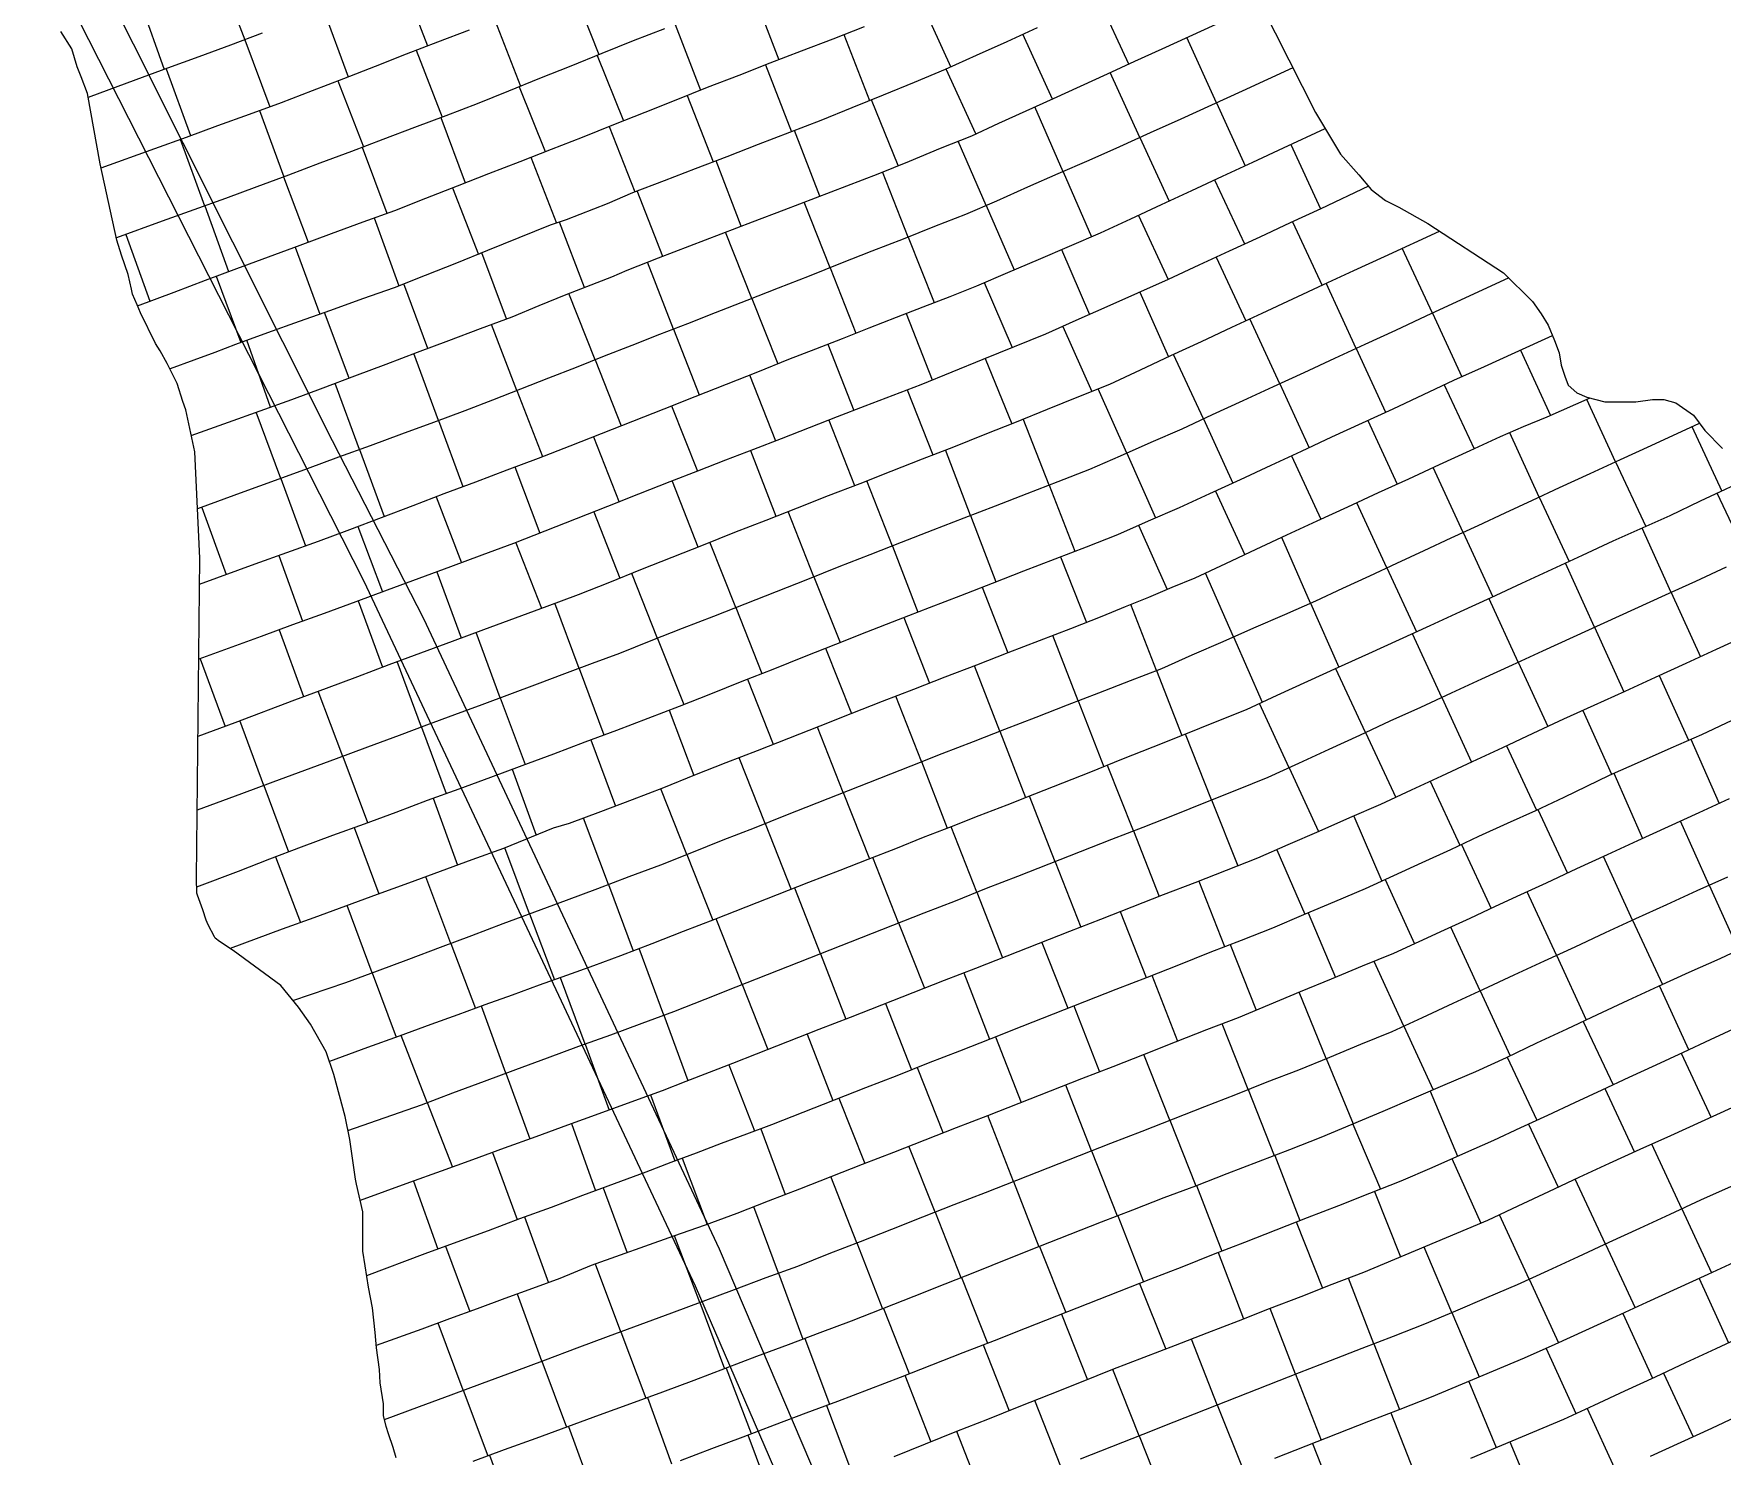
# Model space of a CAD drawing. Extents: x 720124 to 720679, y 1579628 to 1580856.
# Drawn here: x 720526.5 to 720626.9, y 1579687.8 to 1579772.5 of the extents above; entities that cross this region are included whole.
import ezdxf

# ---------------------------------------------------------------- set-up
doc = ezdxf.new("R2010")
doc.units = 0
doc.layers.add('10016_0502_PANTES', color=7, linetype='Continuous')
doc.layers.add('AGROCAD PLL', color=7, linetype='Continuous')
doc.layers.add('GT01-0010016-0502', color=30, linetype='Continuous', lineweight=25)

msp = doc.modelspace()

# ---------------------------------------------------------------- linework, layer by layer
at = {"layer": '10016_0502_PANTES'}
for points in [[(720573.13, 1579686.35), (720567.25, 1579700.16), (720549.66, 1579737.65), (720544.24, 1579748.24), (720526.46, 1579783.67)], [(720598.71, 1579775.66), (720602.7, 1579767.77), (720604.18, 1579765.3), (720605.28, 1579764.06), (720606.01, 1579763.2), (720606.87, 1579762.54), (720607.66, 1579762.14), (720609.38, 1579761.17), (720613.88, 1579758.24), (720615.6, 1579756.52), (720616.13, 1579755.79), (720616.53, 1579755.13), (720616.92, 1579754.21), (720617.19, 1579753.48), (720617.32, 1579752.75), (720617.52, 1579752.09), (720617.72, 1579751.56), (720618.25, 1579751.1), (720618.84, 1579750.83), (720619.9, 1579750.57), (720620.76, 1579750.57), (720621.75, 1579750.57), (720622.75, 1579750.7), (720623.41, 1579750.7), (720624.13, 1579750.5), (720625.19, 1579749.77), (720625.85, 1579748.85), (720626.91, 1579747.79)], [(720529.12, 1579773.28), (720542.8, 1579746.38), (720546.1, 1579739.89), (720560.18, 1579709.95), (720565.8, 1579697.99), (720581.05, 1579662.75)], [(720548.01, 1579687.76), (720547.83, 1579688.36), (720547.56, 1579689.17), (720547.42, 1579689.61), (720547.26, 1579690.27), (720547.26, 1579690.96), (720547.07, 1579692.21), (720547.02, 1579693.01), (720546.85, 1579694.29), (720546.76, 1579695.21), (720546.62, 1579696.67), (720546.37, 1579697.91), (720546.18, 1579699.17), (720546.04, 1579700.04), (720546.04, 1579700.51), (720546.04, 1579702.38), (720545.65, 1579704.02), (720545.6, 1579704.32), (720545.27, 1579706.68), (720544.98, 1579708.05), (720544.31, 1579710.55), (720543.86, 1579711.9), (720542.93, 1579713.55), (720542.2, 1579714.55), (720541.15, 1579715.84), (720538.33, 1579717.93), (720537.51, 1579718.47), (720537.25, 1579718.67), (720537.21, 1579718.74), (720536.83, 1579719.46), (720536.71, 1579719.74), (720536.51, 1579720.34), (720536.21, 1579721.22), (720536.17, 1579721.33), (720536.15, 1579722.22), (720536.35, 1579741.27), (720536.04, 1579747.59), (720535.5, 1579750.08), (720535.32, 1579750.59), (720534.99, 1579751.65), (720534.4, 1579752.84), (720533.98, 1579753.59), (720533.7, 1579754.04), (720532.81, 1579755.85), (720532.61, 1579756.33), (720532.34, 1579756.97), (720532.27, 1579757.26), (720532.07, 1579758.13), (720531.68, 1579759.28), (720531.41, 1579760.18), (720530.42, 1579764.72), (720529.65, 1579768.9), (720529.29, 1579769.89), (720529.04, 1579770.49), (720528.72, 1579771.56), (720528.07, 1579772.58)]]:
    msp.add_lwpolyline(points, dxfattribs=at)
at = {"layer": 'AGROCAD PLL', "color": 5, "true_color": 0x0000ff}
for points in [[(720537.54, 1579775.92), (720539.01, 1579772.1)], [(720537.54, 1579775.92), (720539.01, 1579772.1)], [(720532.85, 1579774.18), (720534.22, 1579770.33)], [(720532.85, 1579774.18), (720534.22, 1579770.33)], [(720569.29, 1579774.78), (720570.78, 1579770.91)], [(720596.81, 1579768.35), (720598.51, 1579764.6)], [(720550.68, 1579767.47), (720552.13, 1579763.59)], [(720541.32, 1579763.94), (720542.78, 1579760.06)], [(720549.91, 1579753.74), (720548.47, 1579757.58)], [(720620.55, 1579747), (720618.83, 1579750.7)], [(720597.83, 1579736.58), (720596.16, 1579740.38)], [(720558.9, 1579734.7), (720557.46, 1579738.58)], [(720558.9, 1579734.7), (720557.46, 1579738.58)], [(720554.21, 1579732.95), (720552.77, 1579736.84)], [(720554.21, 1579732.95), (720552.77, 1579736.84)], [(720544.84, 1579729.47), (720543.38, 1579733.35)], [(720544.84, 1579729.47), (720543.38, 1579733.35)], [(720540.15, 1579727.74), (720538.72, 1579731.6)], [(720540.15, 1579727.74), (720538.72, 1579731.6)], [(720551.27, 1579718.35), (720552.73, 1579714.48)], [(720551.27, 1579718.35), (720552.73, 1579714.48)], [(720546.59, 1579716.6), (720548.01, 1579712.77)], [(720546.59, 1579716.6), (720548.01, 1579712.77)], [(720614.09, 1579711.58), (720615.86, 1579707.83)], [(720549.87, 1579708.88), (720551.37, 1579705.04)], [(720549.87, 1579708.88), (720551.37, 1579705.04)], [(720560.34, 1579703.81), (720561.76, 1579699.95)], [(720550.96, 1579700.34), (720552.39, 1579696.45)]]:
    msp.add_lwpolyline(points, dxfattribs=at)
at = {"layer": 'AGROCAD PLL', "color": 3, "true_color": 0x00ff00}
for points in [[(720548.37, 1579775.64), (720549.89, 1579771.73)], [(720558.54, 1579775.08), (720560.07, 1579771.21)], [(720579.27, 1579774.3), (720581.01, 1579770.47)], [(720591.59, 1579770.65), (720589.84, 1579774.47)], [(720543.72, 1579773.82), (720545.17, 1579769.9)], [(720553.88, 1579773.27), (720555.41, 1579769.33)], [(720564.62, 1579773), (720566.11, 1579769.1)], [(720574.64, 1579772.4), (720576.17, 1579768.48)], [(720587.05, 1579768.57), (720585.3, 1579772.42)], [(720559.97, 1579771.17), (720561.54, 1579767.28)], [(720534.33, 1579770.37), (720535.79, 1579766.4)], [(720582.49, 1579766.5), (720580.73, 1579770.34)], [(720544.55, 1579769.66), (720546.08, 1579765.73)], [(720555.33, 1579769.3), (720556.89, 1579765.45)], [(720565.32, 1579768.79), (720566.88, 1579764.84)], [(720577.87, 1579764.61), (720576.29, 1579768.52)], [(720539.88, 1579767.88), (720541.33, 1579763.94)], [(720587.69, 1579764.25), (720586.01, 1579768.1)], [(720587.69, 1579764.25), (720586.01, 1579768.1)], [(720535.18, 1579766.18), (720536.62, 1579762.21)], [(720560.68, 1579766.93), (720562.21, 1579763.05)], [(720573.21, 1579762.79), (720571.72, 1579766.69)], [(720592.26, 1579766.28), (720594, 1579762.5)], [(720546, 1579765.7), (720547.47, 1579761.78)], [(720583.11, 1579762.23), (720581.45, 1579766.06)], [(720583.11, 1579762.23), (720581.45, 1579766.06)], [(720601.23, 1579765.87), (720603, 1579762.05)], [(720601.23, 1579765.87), (720603, 1579762.05)], [(720556.02, 1579765.11), (720557.55, 1579761.19)], [(720568.54, 1579761.01), (720567.05, 1579764.9)], [(720578.48, 1579760.36), (720576.95, 1579764.24)], [(720578.48, 1579760.36), (720576.95, 1579764.24)], [(720587.69, 1579764.25), (720589.38, 1579760.38)], [(720551.37, 1579763.29), (720552.91, 1579759.33)], [(720563.87, 1579759.21), (720562.36, 1579763.11)], [(720596.7, 1579763.77), (720598.48, 1579759.95)], [(720536.63, 1579762.21), (720538.04, 1579758.31)], [(720573.83, 1579758.53), (720572.28, 1579762.44)], [(720573.83, 1579758.53), (720572.28, 1579762.44)], [(720583.11, 1579762.23), (720584.78, 1579758.41)], [(720559.22, 1579757.37), (720557.73, 1579761.25)], [(720592.17, 1579761.65), (720593.94, 1579757.84)], [(720592.17, 1579761.65), (720593.94, 1579757.84)], [(720601.33, 1579761.27), (720603.09, 1579757.49)], [(720531.93, 1579760.51), (720533.37, 1579756.55)], [(720569.17, 1579756.7), (720567.61, 1579760.65)], [(720569.17, 1579756.7), (720567.61, 1579760.65)], [(720578.48, 1579760.36), (720580.02, 1579756.47)], [(720554.59, 1579755.5), (720553.12, 1579759.42)], [(720587.6, 1579759.62), (720589.26, 1579755.75)], [(720596.79, 1579759.16), (720598.55, 1579755.38)], [(720573.83, 1579758.53), (720575.36, 1579754.65)], [(720537.31, 1579758.04), (720538.77, 1579754.09)], [(720583, 1579757.65), (720584.66, 1579753.79)], [(720592.25, 1579757.08), (720593.95, 1579753.24)], [(720569.17, 1579756.7), (720570.71, 1579752.82)], [(720545.23, 1579751.97), (720543.76, 1579755.87)], [(720555.2, 1579751.24), (720553.68, 1579755.16)], [(720555.2, 1579751.24), (720553.68, 1579755.16)], [(720578.35, 1579755.82), (720579.9, 1579751.86)], [(720600.57, 1579751.64), (720598.8, 1579755.5)], [(720600.57, 1579751.64), (720598.8, 1579755.5)], [(720609.65, 1579755.83), (720611.4, 1579752.05)], [(720540.54, 1579750.24), (720539.13, 1579754.22)], [(720564.52, 1579754.88), (720566.04, 1579750.97)], [(720587.68, 1579755.05), (720589.4, 1579751.18)], [(720550.53, 1579749.45), (720549.07, 1579753.43)], [(720550.53, 1579749.45), (720549.07, 1579753.43)], [(720559.86, 1579753.06), (720561.41, 1579749.14)], [(720573.7, 1579753.99), (720575.24, 1579750.05)], [(720583.06, 1579753.14), (720584.63, 1579749.26)], [(720596.04, 1579749.54), (720594.26, 1579753.38)], [(720596.04, 1579749.54), (720594.26, 1579753.38)], [(720605.11, 1579753.73), (720606.86, 1579749.94)], [(720569.04, 1579752.16), (720570.59, 1579748.24)], [(720545.84, 1579747.72), (720544.39, 1579751.66)], [(720545.84, 1579747.72), (720544.39, 1579751.66)], [(720555.2, 1579751.24), (720556.73, 1579747.31)], [(720578.42, 1579751.27), (720579.93, 1579747.4)], [(720591.47, 1579747.5), (720589.77, 1579751.33)], [(720591.47, 1579747.5), (720589.77, 1579751.33)], [(720600.57, 1579751.64), (720602.32, 1579747.83)], [(720610.35, 1579751.57), (720612.13, 1579747.76)], [(720564.4, 1579750.32), (720565.94, 1579746.44)], [(720541.15, 1579746), (720539.7, 1579749.94)], [(720541.15, 1579746), (720539.7, 1579749.94)], [(720550.53, 1579749.45), (720551.99, 1579745.52)], [(720573.75, 1579749.47), (720575.27, 1579745.58)], [(720586.85, 1579745.6), (720585.31, 1579749.54)], [(720586.85, 1579745.6), (720585.31, 1579749.54)], [(720596.04, 1579749.54), (720597.79, 1579745.73)], [(720605.81, 1579749.46), (720607.56, 1579745.66)], [(720625.09, 1579749.09), (720626.86, 1579745.25)], [(720625.09, 1579749.09), (720626.86, 1579745.25)], [(720559.75, 1579748.48), (720561.28, 1579744.6)], [(720616.01, 1579744.9), (720614.25, 1579748.72)], [(720545.84, 1579747.72), (720547.3, 1579743.75)], [(720569.09, 1579747.66), (720570.61, 1579743.76)], [(720582.18, 1579743.8), (720580.69, 1579747.7)], [(720582.18, 1579743.8), (720580.69, 1579747.7)], [(720591.47, 1579747.5), (720593.18, 1579743.66)], [(720601.28, 1579747.35), (720603.02, 1579743.58)], [(720555.08, 1579746.69), (720556.56, 1579742.75)], [(720611.48, 1579742.79), (720609.7, 1579746.65)], [(720564.43, 1579745.85), (720565.96, 1579741.93)], [(720577.53, 1579741.98), (720576.01, 1579745.87)], [(720577.53, 1579741.98), (720576.01, 1579745.87)], [(720586.85, 1579745.6), (720588.38, 1579741.67)], [(720596.75, 1579745.25), (720598.5, 1579741.47)], [(720628.39, 1579741.33), (720626.58, 1579745.13)], [(720536.45, 1579744.28), (720537.91, 1579740.29)], [(720550.4, 1579744.92), (720551.91, 1579740.99)], [(720572.87, 1579740.16), (720571.33, 1579744.04)], [(720572.87, 1579740.16), (720571.33, 1579744.04)], [(720616.01, 1579744.9), (720617.78, 1579741.06)], [(720616.01, 1579744.9), (720617.78, 1579741.06)], [(720545.73, 1579743.15), (720547.21, 1579739.26)], [(720559.78, 1579744.02), (720561.32, 1579740.07)], [(720582.18, 1579743.8), (720583.69, 1579739.86)], [(720592.18, 1579743.22), (720593.88, 1579739.39)], [(720623.85, 1579739.23), (720622.12, 1579743.04)], [(720555.13, 1579742.18), (720556.67, 1579738.29)], [(720568.22, 1579738.32), (720566.68, 1579742.21)], [(720568.22, 1579738.32), (720566.68, 1579742.21)], [(720611.48, 1579742.79), (720613.25, 1579738.96)], [(720611.48, 1579742.79), (720613.25, 1579738.96)], [(720541.03, 1579741.43), (720542.45, 1579737.51)], [(720577.53, 1579741.98), (720579.05, 1579738.06)], [(720587.54, 1579741.34), (720589.07, 1579737.43)], [(720550.44, 1579740.45), (720551.89, 1579736.52)], [(720563.57, 1579736.49), (720562.04, 1579740.36)], [(720563.57, 1579736.49), (720562.04, 1579740.36)], [(720572.87, 1579740.16), (720574.42, 1579736.25)], [(720606.94, 1579740.69), (720608.7, 1579736.88)], [(720606.94, 1579740.69), (720608.7, 1579736.88)], [(720619.3, 1579737.15), (720617.57, 1579740.97)], [(720582.88, 1579739.54), (720584.39, 1579735.63)], [(720582.88, 1579739.54), (720584.39, 1579735.63)], [(720623.85, 1579739.23), (720625.59, 1579735.39)], [(720623.85, 1579739.23), (720625.59, 1579735.39)], [(720545.75, 1579738.72), (720547.2, 1579734.78)], [(720568.22, 1579738.32), (720569.77, 1579734.4)], [(720593.24, 1579734.59), (720591.72, 1579738.5)], [(720602.41, 1579738.59), (720604.08, 1579734.77)], [(720602.41, 1579738.59), (720604.08, 1579734.77)], [(720614.76, 1579735.07), (720613.02, 1579738.85)], [(720541.05, 1579737), (720542.51, 1579733.03)], [(720578.22, 1579737.73), (720579.74, 1579733.82)], [(720619.3, 1579737.15), (720621.04, 1579733.32)], [(720619.3, 1579737.15), (720621.04, 1579733.32)], [(720563.57, 1579736.49), (720565.12, 1579732.56)], [(720588.58, 1579732.78), (720587.07, 1579736.66)], [(720610.21, 1579732.98), (720608.47, 1579736.77)], [(720549.53, 1579731.21), (720548.07, 1579735.11)], [(720549.53, 1579731.21), (720548.07, 1579735.11)], [(720573.56, 1579735.91), (720575.11, 1579732.02)], [(720614.76, 1579735.07), (720616.51, 1579731.25)], [(720614.76, 1579735.07), (720616.51, 1579731.25)], [(720558.9, 1579734.7), (720560.37, 1579730.75)], [(720568.91, 1579734.07), (720570.45, 1579730.19)], [(720583.92, 1579730.97), (720582.41, 1579734.86)], [(720593.24, 1579734.59), (720594.75, 1579730.71)], [(720593.24, 1579734.59), (720594.75, 1579730.71)], [(720605.67, 1579730.89), (720603.9, 1579734.69)], [(720623.14, 1579734.28), (720624.88, 1579730.43)], [(720579.26, 1579729.16), (720577.74, 1579733.05)], [(720610.21, 1579732.98), (720611.98, 1579729.13)], [(720610.21, 1579732.98), (720611.98, 1579729.13)], [(720554.21, 1579732.95), (720555.69, 1579728.99)], [(720564.26, 1579732.23), (720565.73, 1579728.33)], [(720588.58, 1579732.78), (720590.11, 1579728.86)], [(720588.58, 1579732.78), (720590.11, 1579728.86)], [(720601.13, 1579728.8), (720599.37, 1579732.62)], [(720618.59, 1579732.2), (720620.31, 1579728.41)], [(720549.53, 1579731.21), (720551, 1579727.27)], [(720574.61, 1579727.32), (720573.07, 1579731.22)], [(720583.92, 1579730.97), (720585.45, 1579727.02)], [(720583.92, 1579730.97), (720585.45, 1579727.02)], [(720559.59, 1579730.46), (720561.07, 1579726.51)], [(720596.52, 1579726.88), (720594.96, 1579730.8)], [(720614.06, 1579730.1), (720615.84, 1579726.28)], [(720625.02, 1579730.49), (720626.7, 1579726.67)], [(720544.84, 1579729.47), (720546.31, 1579725.54)], [(720569.96, 1579725.48), (720568.41, 1579729.39)], [(720579.26, 1579729.16), (720580.8, 1579725.2)], [(720579.26, 1579729.16), (720580.8, 1579725.2)], [(720554.91, 1579728.71), (720556.34, 1579724.79)], [(720591.87, 1579725.04), (720590.32, 1579728.94)], [(720601.13, 1579728.8), (720602.88, 1579725)], [(720601.13, 1579728.8), (720602.88, 1579725)], [(720609.52, 1579727.99), (720611.28, 1579724.19)], [(720540.15, 1579727.74), (720541.61, 1579723.79)], [(720550.21, 1579726.98), (720551.67, 1579723)], [(720565.31, 1579723.64), (720563.76, 1579727.55)], [(720574.61, 1579727.32), (720576.17, 1579723.38)], [(720574.61, 1579727.32), (720576.17, 1579723.38)], [(720587.21, 1579723.21), (720585.68, 1579727.11)], [(720596.52, 1579726.88), (720598.07, 1579722.96)], [(720596.52, 1579726.88), (720598.07, 1579722.96)], [(720615.93, 1579726.32), (720617.68, 1579722.53)], [(720545.52, 1579725.25), (720546.98, 1579721.29)], [(720560.64, 1579721.86), (720559.16, 1579725.8)], [(720569.96, 1579725.48), (720571.51, 1579721.56)], [(720569.96, 1579725.48), (720571.51, 1579721.56)], [(720582.55, 1579721.4), (720581.02, 1579725.28)], [(720591.87, 1579725.04), (720593.41, 1579721.14)], [(720591.87, 1579725.04), (720593.41, 1579721.14)], [(720604.97, 1579725.92), (720606.65, 1579722.06)], [(720626.11, 1579721.81), (720624.4, 1579725.61)], [(720555.95, 1579720.11), (720554.48, 1579724.03)], [(720611.39, 1579724.24), (720613.14, 1579720.43)], [(720540.84, 1579723.5), (720542.33, 1579719.59)], [(720565.31, 1579723.64), (720566.86, 1579719.74)], [(720565.31, 1579723.64), (720566.86, 1579719.74)], [(720577.9, 1579719.57), (720576.36, 1579723.45)], [(720587.21, 1579723.21), (720588.74, 1579719.32)], [(720587.21, 1579723.21), (720588.74, 1579719.32)], [(720600.39, 1579723.92), (720602.07, 1579720.09)], [(720621.56, 1579719.74), (720619.82, 1579723.51)], [(720551.27, 1579718.35), (720549.79, 1579722.31)], [(720595.75, 1579722.05), (720597.29, 1579718.16)], [(720606.85, 1579722.15), (720608.58, 1579718.33)], [(720560.64, 1579721.86), (720562.12, 1579717.9)], [(720560.64, 1579721.86), (720562.12, 1579717.9)], [(720573.25, 1579717.73), (720571.73, 1579721.64)], [(720582.55, 1579721.4), (720584.09, 1579717.5)], [(720582.55, 1579721.4), (720584.09, 1579717.5)], [(720617.03, 1579717.64), (720615.29, 1579721.42)], [(720626.11, 1579721.81), (720627.85, 1579717.95)], [(720626.11, 1579721.81), (720627.85, 1579717.95)], [(720555.95, 1579720.11), (720557.43, 1579716.18)], [(720555.95, 1579720.11), (720557.43, 1579716.18)], [(720591.09, 1579720.24), (720592.62, 1579716.32)], [(720602.26, 1579720.17), (720603.89, 1579716.33)], [(720568.6, 1579715.9), (720567.05, 1579719.82)], [(720577.9, 1579719.57), (720579.44, 1579715.68)], [(720577.9, 1579719.57), (720579.44, 1579715.68)], [(720612.49, 1579715.53), (720610.74, 1579719.32)], [(720621.56, 1579719.74), (720623.34, 1579715.9)], [(720621.56, 1579719.74), (720623.34, 1579715.9)], [(720563.94, 1579714.08), (720562.48, 1579718.04)], [(720586.43, 1579718.41), (720587.96, 1579714.49)], [(720597.62, 1579718.29), (720599.17, 1579714.38)], [(720573.25, 1579717.73), (720574.76, 1579713.85)], [(720573.25, 1579717.73), (720574.76, 1579713.85)], [(720607.95, 1579713.43), (720606.19, 1579717.28)], [(720617.03, 1579717.64), (720618.79, 1579713.8)], [(720617.03, 1579717.64), (720618.79, 1579713.8)], [(720559.25, 1579712.36), (720557.79, 1579716.31)], [(720581.78, 1579716.59), (720583.31, 1579712.66)], [(720592.97, 1579716.46), (720594.5, 1579712.53)], [(720568.6, 1579715.9), (720570.13, 1579712.03)], [(720568.6, 1579715.9), (720570.13, 1579712.03)], [(720623.15, 1579715.81), (720624.89, 1579712.03)], [(720554.55, 1579710.63), (720553.1, 1579714.62)], [(720563.94, 1579714.08), (720565.37, 1579710.19)], [(720563.94, 1579714.08), (720565.37, 1579710.19)], [(720577.12, 1579714.77), (720578.66, 1579710.83)], [(720588.32, 1579714.63), (720589.86, 1579710.71)], [(720572.47, 1579712.95), (720573.99, 1579709.01)], [(720598.69, 1579709.66), (720597.15, 1579713.57)], [(720607.95, 1579713.43), (720609.7, 1579709.64)], [(720607.95, 1579713.43), (720609.7, 1579709.64)], [(720618.62, 1579713.71), (720620.41, 1579709.94)], [(720559.25, 1579712.36), (720560.69, 1579708.44)], [(720559.25, 1579712.36), (720560.69, 1579708.44)], [(720583.66, 1579712.8), (720585.19, 1579708.88)], [(720567.81, 1579711.13), (720569.34, 1579707.2)], [(720579.01, 1579710.97), (720580.55, 1579707.07)], [(720594.04, 1579707.84), (720592.49, 1579711.75)], [(720594.04, 1579707.84), (720592.49, 1579711.75)], [(720603.34, 1579711.51), (720604.94, 1579707.61)], [(720603.34, 1579711.51), (720604.94, 1579707.61)], [(720624.44, 1579711.82), (720626.23, 1579708)], [(720554.55, 1579710.63), (720555.97, 1579706.72)], [(720554.55, 1579710.63), (720555.97, 1579706.72)], [(720589.38, 1579706.01), (720587.84, 1579709.92)], [(720563.14, 1579709.34), (720564.59, 1579705.41)], [(720574.35, 1579709.15), (720575.89, 1579705.25)], [(720598.69, 1579709.66), (720600.25, 1579705.73)], [(720598.69, 1579709.66), (720600.25, 1579705.73)], [(720609.52, 1579709.56), (720611.15, 1579705.7)], [(720619.91, 1579709.71), (720621.67, 1579705.94)], [(720584.73, 1579704.19), (720583.2, 1579708.11)], [(720584.73, 1579704.19), (720583.2, 1579708.11)], [(720558.44, 1579707.63), (720559.88, 1579703.64)], [(720569.7, 1579707.33), (720571.15, 1579703.41)], [(720594.04, 1579707.84), (720595.58, 1579703.93)], [(720594.04, 1579707.84), (720595.58, 1579703.93)], [(720604.92, 1579707.6), (720606.56, 1579703.73)], [(720615.37, 1579707.6), (720617.13, 1579703.85)], [(720580.07, 1579702.37), (720578.52, 1579706.28)], [(720589.38, 1579706.01), (720590.91, 1579702.14)], [(720589.38, 1579706.01), (720590.91, 1579702.14)], [(720624.49, 1579702.56), (720622.7, 1579706.41)], [(720565.02, 1579705.57), (720566.51, 1579701.64)], [(720600.28, 1579705.74), (720601.77, 1579701.86)], [(720610.81, 1579705.55), (720612.53, 1579701.7)], [(720575.42, 1579700.54), (720573.88, 1579704.48)], [(720575.42, 1579700.54), (720573.88, 1579704.48)], [(720584.73, 1579704.19), (720586.24, 1579700.3)], [(720584.73, 1579704.19), (720586.24, 1579700.3)], [(720595.62, 1579703.94), (720597.13, 1579700.05)], [(720606.21, 1579703.6), (720607.75, 1579699.7)], [(720555.65, 1579702.08), (720557.08, 1579698.17)], [(720570.75, 1579698.74), (720569.3, 1579702.68)], [(720580.07, 1579702.37), (720581.61, 1579698.47)], [(720580.07, 1579702.37), (720581.61, 1579698.47)], [(720590.95, 1579702.15), (720592.47, 1579698.22)], [(720615.41, 1579698.37), (720613.65, 1579702.21)], [(720624.49, 1579702.56), (720626.26, 1579698.76)], [(720624.49, 1579702.56), (720626.26, 1579698.76)], [(720566.07, 1579697), (720564.58, 1579700.96)], [(720601.55, 1579701.78), (720603.11, 1579697.84)], [(720575.42, 1579700.54), (720576.94, 1579696.62)], [(720575.42, 1579700.54), (720576.94, 1579696.62)], [(720586.29, 1579700.32), (720587.84, 1579696.4)], [(720596.9, 1579699.96), (720598.42, 1579696.02)], [(720610.81, 1579696.4), (720609.16, 1579700.29)], [(720619.95, 1579700.47), (720621.71, 1579696.68)], [(720619.95, 1579700.47), (720621.71, 1579696.68)], [(720570.75, 1579698.74), (720572.21, 1579694.8)], [(720570.75, 1579698.74), (720572.21, 1579694.8)], [(720581.65, 1579698.48), (720583.19, 1579694.58)], [(720592.24, 1579698.13), (720593.79, 1579694.22)], [(720606.17, 1579694.54), (720604.66, 1579698.44)], [(720615.41, 1579698.37), (720617.15, 1579694.59)], [(720615.41, 1579698.37), (720617.15, 1579694.59)], [(720625.52, 1579698.42), (720627.27, 1579694.59)], [(720556.69, 1579693.51), (720555.23, 1579697.49)], [(720566.07, 1579697), (720567.55, 1579693.04)], [(720566.07, 1579697), (720567.55, 1579693.04)], [(720577, 1579696.64), (720578.53, 1579692.76)], [(720587.59, 1579696.3), (720589.13, 1579692.4)], [(720601.51, 1579692.73), (720600, 1579696.63)], [(720610.81, 1579696.4), (720612.44, 1579692.56)], [(720610.81, 1579696.4), (720612.44, 1579692.56)], [(720620.97, 1579696.34), (720622.74, 1579692.49)], [(720561.38, 1579695.25), (720562.86, 1579691.3)], [(720561.38, 1579695.25), (720562.86, 1579691.3)], [(720572.33, 1579694.85), (720573.79, 1579690.94)], [(720582.93, 1579694.48), (720584.47, 1579690.55)], [(720596.86, 1579690.9), (720595.32, 1579694.81)], [(720606.17, 1579694.54), (720607.7, 1579690.63)], [(720606.17, 1579694.54), (720607.7, 1579690.63)], [(720606.17, 1579694.54), (720607.7, 1579690.63)], [(720606.17, 1579694.54), (720607.7, 1579690.63)], [(720556.69, 1579693.51), (720558.14, 1579689.58)], [(720556.69, 1579693.51), (720558.14, 1579689.58)], [(720567.65, 1579693.08), (720569.14, 1579689.19)], [(720592.21, 1579689.07), (720590.65, 1579693)], [(720601.51, 1579692.73), (720603.04, 1579688.81)], [(720601.51, 1579692.73), (720603.04, 1579688.81)], [(720611.82, 1579692.3), (720613.45, 1579688.37)], [(720623.39, 1579692.79), (720625.16, 1579689.01)], [(720552.01, 1579691.77), (720553.47, 1579687.87)], [(720552.01, 1579691.77), (720553.47, 1579687.87)], [(720562.97, 1579691.34), (720564.39, 1579687.4)], [(720573.61, 1579690.87), (720575.1, 1579686.91)], [(720587.55, 1579687.24), (720586.01, 1579691.16)], [(720596.86, 1579690.9), (720598.41, 1579686.99)], [(720596.86, 1579690.9), (720598.41, 1579686.99)], [(720607.18, 1579690.43), (720608.72, 1579686.49)], [(720618.85, 1579690.69), (720620.58, 1579686.92)], [(720558.27, 1579689.62), (720559.71, 1579685.65)], [(720568.93, 1579689.11), (720570.42, 1579685.14)], [(720582.9, 1579685.41), (720581.36, 1579689.31)], [(720592.21, 1579689.07), (720593.75, 1579685.16)], [(720592.21, 1579689.07), (720593.75, 1579685.16)], [(720553.57, 1579687.91), (720555.02, 1579683.97)], [(720602.53, 1579688.61), (720604.06, 1579684.68)], [(720614.26, 1579688.71), (720615.87, 1579684.85)]]:
    msp.add_lwpolyline(points, dxfattribs=at)
at = {"layer": 'AGROCAD PLL', "color": 1, "true_color": 0xff0000}
for points in [[(720596.81, 1579768.35), (720595.05, 1579772.23)], [(720596.81, 1579768.35), (720595.05, 1579772.23)], [(720539.02, 1579772.1), (720540.5, 1579768.11)], [(720549.21, 1579771.47), (720550.76, 1579767.5)], [(720569.98, 1579770.6), (720571.53, 1579766.62)], [(720592.26, 1579766.28), (720590.48, 1579770.14)], [(720592.26, 1579766.28), (720590.48, 1579770.14)], [(720546.7, 1579761.5), (720548.18, 1579757.46)], [(720542.01, 1579759.77), (720543.48, 1579755.77)], [(720609.65, 1579755.83), (720607.86, 1579759.7)], [(720609.65, 1579755.83), (720607.86, 1579759.7)], [(720564.52, 1579754.88), (720562.96, 1579758.87)], [(720564.52, 1579754.88), (720562.96, 1579758.87)], [(720605.11, 1579753.73), (720603.33, 1579757.61)], [(720605.11, 1579753.73), (720603.33, 1579757.61)], [(720559.86, 1579753.06), (720558.29, 1579757.01)], [(720559.86, 1579753.06), (720558.29, 1579757.01)], [(720614.9, 1579753.64), (720616.67, 1579749.75)], [(720620.55, 1579747), (720622.35, 1579743.14)], [(720620.55, 1579747), (720622.35, 1579743.14)], [(720541.15, 1579746), (720542.62, 1579741.99)], [(720606.94, 1579740.69), (720605.16, 1579744.56)], [(720602.41, 1579738.59), (720600.69, 1579742.5)], [(720597.83, 1579736.58), (720599.53, 1579732.69)], [(720597.83, 1579736.58), (720599.53, 1579732.69)], [(720536.36, 1579735.27), (720537.84, 1579731.26)], [(720605.67, 1579730.89), (720607.47, 1579727.03)], [(720605.67, 1579730.89), (720607.47, 1579727.03)], [(720620.45, 1579728.47), (720622.15, 1579724.58)], [(720546.59, 1579716.6), (720545.11, 1579720.6)], [(720603.34, 1579711.51), (720601.73, 1579715.44)], [(720612.49, 1579715.53), (720614.28, 1579711.67)], [(720612.49, 1579715.53), (720614.28, 1579711.67)], [(720549.87, 1579708.88), (720548.31, 1579712.88)], [(720553.75, 1579705.91), (720555.21, 1579701.92)], [(720549.05, 1579704.2), (720550.5, 1579700.17)], [(720619.95, 1579700.47), (720618.15, 1579704.32)], [(720561.38, 1579695.25), (720559.87, 1579699.28)], [(720552.01, 1579691.77), (720550.51, 1579695.76)], [(720616.42, 1579694.26), (720618.18, 1579690.38)], [(720578.28, 1579692.66), (720579.82, 1579688.7)]]:
    msp.add_lwpolyline(points, dxfattribs=at)
at = {"layer": 'GT01-0010016-0502'}
for points in [[(720540.04, 1579772.48), (720538.17, 1579771.78), (720536.28, 1579771.09), (720534.41, 1579770.4), (720532.53, 1579769.71), (720529.7, 1579768.67)], [(720530.48, 1579764.47), (720533.67, 1579765.62), (720535.54, 1579766.31), (720537.42, 1579766.99), (720539.3, 1579767.67), (720541.19, 1579768.36), (720543.05, 1579769.07), (720544.91, 1579769.8), (720546.78, 1579770.52), (720548.64, 1579771.25), (720550.5, 1579771.97), (720552.37, 1579772.68)], [(720563.97, 1579772.75), (720562.11, 1579772.04), (720560.25, 1579771.28), (720558.4, 1579770.53), (720556.54, 1579769.79), (720554.69, 1579769.04), (720552.84, 1579768.29), (720550.97, 1579767.58), (720549.1, 1579766.88), (720547.23, 1579766.16), (720545.36, 1579765.46), (720543.48, 1579764.75), (720541.61, 1579764.05), (720539.74, 1579763.34), (720537.87, 1579762.66), (720535.99, 1579761.98), (720534.1, 1579761.3), (720531.38, 1579760.31)], [(720532.64, 1579756.28), (720534.81, 1579757.08), (720536.67, 1579757.8), (720538.55, 1579758.5), (720540.43, 1579759.19), (720542.3, 1579759.88), (720544.18, 1579760.57), (720546.05, 1579761.26), (720547.93, 1579761.95), (720549.79, 1579762.68), (720551.66, 1579763.4), (720553.52, 1579764.14), (720555.39, 1579764.86), (720557.25, 1579765.59), (720559.11, 1579766.31), (720560.97, 1579767.05), (720562.83, 1579767.79), (720564.68, 1579768.53), (720566.54, 1579769.27), (720568.41, 1579769.99), (720570.27, 1579770.72), (720572.13, 1579771.43), (720574.01, 1579772.16), (720575.87, 1579772.88)], [(720586.14, 1579772.8), (720584.33, 1579771.98), (720582.51, 1579771.16), (720580.68, 1579770.32), (720578.83, 1579769.56), (720576.98, 1579768.81), (720575.13, 1579768.05), (720573.28, 1579767.29), (720571.41, 1579766.58), (720569.55, 1579765.86), (720567.68, 1579765.14), (720565.81, 1579764.42), (720563.95, 1579763.71), (720562.07, 1579763), (720560.57, 1579762.34), (720558.12, 1579761.38), (720557.17, 1579761.06), (720555.32, 1579760.32), (720553.46, 1579759.56), (720551.61, 1579758.8), (720549.75, 1579758.07), (720547.89, 1579757.35), (720546.01, 1579756.68), (720544.12, 1579756), (720542.24, 1579755.33), (720540.36, 1579754.66), (720538.47, 1579753.98), (720537.23, 1579753.5), (720535.98, 1579753.04), (720534.57, 1579752.52)], [(720535.83, 1579748.55), (720538.04, 1579749.35), (720539.92, 1579750.02), (720541.81, 1579750.69), (720543.68, 1579751.39), (720545.55, 1579752.1), (720547.42, 1579752.81), (720549.29, 1579753.51), (720551.16, 1579754.21), (720553.04, 1579754.92), (720554.91, 1579755.62), (720556.52, 1579756.29), (720558.13, 1579756.95), (720560.84, 1579758), (720561.75, 1579758.4), (720563.62, 1579759.12), (720565.49, 1579759.84), (720567.35, 1579760.55), (720569.22, 1579761.27), (720571.1, 1579761.98), (720572.96, 1579762.69), (720574.83, 1579763.41), (720576.69, 1579764.13), (720578.55, 1579764.88), (720580.4, 1579765.64), (720582.25, 1579766.38), (720583.87, 1579767.13), (720585.48, 1579767.86), (720587.11, 1579768.6), (720588.72, 1579769.34), (720590.33, 1579770.07), (720591.96, 1579770.82), (720593.57, 1579771.55), (720595.19, 1579772.3), (720596.8, 1579773.03)], [(720601.36, 1579770.43), (720598.33, 1579769.04), (720596.51, 1579768.21), (720594.68, 1579767.38), (720592.87, 1579766.56), (720591.05, 1579765.72), (720589.22, 1579764.92), (720587.38, 1579764.12), (720585.56, 1579763.32), (720583.73, 1579762.5), (720581.89, 1579761.7), (720580.03, 1579760.98), (720578.17, 1579760.24), (720576.31, 1579759.52), (720574.45, 1579758.78), (720572.59, 1579758.04), (720570.73, 1579757.32), (720568.87, 1579756.58), (720567, 1579755.86), (720565.35, 1579755.2), (720563.69, 1579754.56), (720562.04, 1579753.91), (720560.38, 1579753.27), (720558.72, 1579752.61), (720557.07, 1579751.96), (720555.41, 1579751.32), (720553.75, 1579750.67), (720552.1, 1579750.03), (720550.23, 1579749.34), (720548.34, 1579748.64), (720546.47, 1579747.95), (720544.59, 1579747.26), (720542.72, 1579746.58), (720540.83, 1579745.89), (720538.96, 1579745.2), (720536.21, 1579744.19)], [(720536.33, 1579739.72), (720539.64, 1579740.92), (720541.52, 1579741.6), (720543.4, 1579742.27), (720545.27, 1579742.97), (720547.15, 1579743.69), (720549.02, 1579744.39), (720550.88, 1579745.1), (720552.75, 1579745.81), (720554.62, 1579746.52), (720556.49, 1579747.22), (720558.36, 1579747.94), (720560.23, 1579748.67), (720562.09, 1579749.41), (720563.95, 1579750.14), (720565.8, 1579750.88), (720567.66, 1579751.61), (720569.52, 1579752.35), (720571.38, 1579753.09), (720572.98, 1579753.71), (720574.57, 1579754.33), (720576.16, 1579754.97), (720577.77, 1579755.59), (720579.36, 1579756.21), (720580.96, 1579756.83), (720582.55, 1579757.46), (720584.39, 1579758.25), (720586.23, 1579759.03), (720588.07, 1579759.82), (720589.91, 1579760.61), (720591.72, 1579761.44), (720593.54, 1579762.29), (720595.35, 1579763.14), (720597.16, 1579763.98), (720598.98, 1579764.82), (720600.79, 1579765.66), (720603.28, 1579766.81)], [(720605.86, 1579763.38), (720603.01, 1579762.05), (720601.19, 1579761.21), (720599.38, 1579760.36), (720597.57, 1579759.53), (720595.75, 1579758.68), (720593.94, 1579757.83), (720592.11, 1579757.02), (720590.28, 1579756.21), (720588.45, 1579755.39), (720586.63, 1579754.58), (720584.78, 1579753.83), (720582.92, 1579753.08), (720581.07, 1579752.33), (720579.22, 1579751.58), (720577.56, 1579750.94), (720575.89, 1579750.3), (720574.24, 1579749.66), (720572.58, 1579749.01), (720570.92, 1579748.37), (720569.27, 1579747.73), (720567.61, 1579747.09), (720565.95, 1579746.44), (720564.3, 1579745.8), (720562.44, 1579745.06), (720560.58, 1579744.33), (720558.72, 1579743.6), (720556.86, 1579742.87), (720554.99, 1579742.13), (720553.12, 1579741.44), (720551.24, 1579740.75), (720549.37, 1579740.05), (720547.49, 1579739.36), (720545.61, 1579738.67), (720543.73, 1579737.98), (720541.86, 1579737.3), (720539.98, 1579736.61), (720536.29, 1579735.25)], [(720536.24, 1579730.67), (720538.45, 1579731.49), (720542, 1579732.84), (720543.87, 1579733.53), (720545.74, 1579734.23), (720547.61, 1579734.94), (720549.48, 1579735.63), (720551.37, 1579736.32), (720553.24, 1579737.01), (720555.12, 1579737.71), (720556.99, 1579738.41), (720558.86, 1579739.1), (720560.72, 1579739.83), (720562.58, 1579740.58), (720564.43, 1579741.32), (720566.29, 1579742.06), (720568.16, 1579742.8), (720570.02, 1579743.52), (720571.88, 1579744.26), (720573.74, 1579744.98), (720575.61, 1579745.71), (720577.47, 1579746.44), (720579.33, 1579747.17), (720581.19, 1579747.89), (720583.05, 1579748.63), (720584.91, 1579749.38), (720586.76, 1579750.12), (720588.62, 1579750.87), (720590.47, 1579751.62), (720592.29, 1579752.46), (720594.1, 1579753.31), (720595.91, 1579754.15), (720597.73, 1579755), (720599.53, 1579755.84), (720601.35, 1579756.68), (720603.17, 1579757.53), (720604.97, 1579758.37), (720606.8, 1579759.21), (720610.07, 1579760.72)], [(720614.19, 1579757.93), (720609.27, 1579755.66), (720607.45, 1579754.81), (720605.64, 1579753.97), (720603.82, 1579753.14), (720602, 1579752.29), (720600.19, 1579751.46), (720598.37, 1579750.62), (720596.55, 1579749.78), (720594.75, 1579748.94), (720592.91, 1579748.14), (720591.08, 1579747.33), (720589.26, 1579746.53), (720587.38, 1579745.81), (720585.52, 1579745.09), (720583.65, 1579744.36), (720581.79, 1579743.65), (720579.93, 1579742.92), (720578.06, 1579742.19), (720576.2, 1579741.46), (720574.34, 1579740.74), (720572.48, 1579740), (720570.62, 1579739.27), (720568.75, 1579738.53), (720566.89, 1579737.8), (720565.03, 1579737.07), (720563.17, 1579736.34), (720561.31, 1579735.6), (720559.68, 1579734.99), (720558.03, 1579734.38), (720556.4, 1579733.76), (720554.76, 1579733.15), (720553.11, 1579732.54), (720551.48, 1579731.94), (720549.83, 1579731.33), (720548.2, 1579730.72), (720546.32, 1579730.02), (720544.44, 1579729.32), (720542.57, 1579728.63), (720540.69, 1579727.94), (720538.82, 1579727.25), (720536.19, 1579726.27)], [(720536.17, 1579721.71), (720538.65, 1579722.65), (720540.51, 1579723.38), (720542.39, 1579724.09), (720544.26, 1579724.78), (720546.13, 1579725.47), (720548.01, 1579726.16), (720549.88, 1579726.86), (720551.77, 1579727.55), (720553.64, 1579728.24), (720555.52, 1579728.93), (720557.39, 1579729.62), (720559.26, 1579730.34), (720561.14, 1579731.04), (720563.01, 1579731.75), (720564.87, 1579732.46), (720566.73, 1579733.19), (720568.59, 1579733.94), (720570.45, 1579734.67), (720572.31, 1579735.41), (720574.16, 1579736.15), (720576.02, 1579736.89), (720577.89, 1579737.61), (720579.75, 1579738.33), (720581.61, 1579739.05), (720583.49, 1579739.78), (720585.35, 1579740.5), (720587.22, 1579741.22), (720589.08, 1579741.94), (720590.94, 1579742.67), (720592.77, 1579743.48), (720594.6, 1579744.28), (720596.42, 1579745.1), (720598.24, 1579745.94), (720600.06, 1579746.79), (720601.87, 1579747.62), (720603.68, 1579748.47), (720605.5, 1579749.31), (720607.31, 1579750.15), (720609.13, 1579750.99), (720610.93, 1579751.84), (720612.76, 1579752.66), (720614.58, 1579753.49), (720616.8, 1579754.5)], [(720619.01, 1579750.78), (720616.45, 1579749.65), (720615.06, 1579749.07), (720613.68, 1579748.48), (720611.87, 1579747.64), (720610.05, 1579746.81), (720608.23, 1579745.97), (720606.42, 1579745.14), (720604.6, 1579744.3), (720602.78, 1579743.47), (720600.97, 1579742.63), (720599.15, 1579741.78), (720597.34, 1579740.93), (720595.53, 1579740.08), (720594.15, 1579739.51), (720592.76, 1579738.93), (720591.38, 1579738.36), (720589.99, 1579737.79), (720588.12, 1579737.06), (720586.26, 1579736.34), (720584.4, 1579735.63), (720582.53, 1579734.9), (720580.66, 1579734.18), (720578.79, 1579733.46), (720576.93, 1579732.74), (720575.07, 1579732), (720573.21, 1579731.28), (720571.35, 1579730.54), (720569.49, 1579729.81), (720567.63, 1579729.08), (720565.77, 1579728.35), (720563.91, 1579727.61), (720562.05, 1579726.88), (720560.18, 1579726.18), (720558.3, 1579725.48), (720557.35, 1579725.2), (720554.4, 1579724), (720552.52, 1579723.31), (720550.63, 1579722.62), (720548.76, 1579721.93), (720546.88, 1579721.25), (720545.01, 1579720.56), (720543.12, 1579719.88), (720541.24, 1579719.19), (720538.14, 1579718.05)], [(720541.87, 1579714.96), (720545.03, 1579716.02), (720546.9, 1579716.72), (720548.78, 1579717.42), (720550.65, 1579718.12), (720552.52, 1579718.82), (720554.39, 1579719.53), (720556.27, 1579720.23), (720558.14, 1579720.92), (720560.01, 1579721.62), (720561.88, 1579722.33), (720563.76, 1579723.03), (720565.61, 1579723.76), (720567.47, 1579724.5), (720569.34, 1579725.23), (720571.2, 1579725.97), (720573.06, 1579726.71), (720574.92, 1579727.44), (720576.78, 1579728.18), (720578.64, 1579728.91), (720580.5, 1579729.64), (720582.36, 1579730.36), (720584.23, 1579731.09), (720586.09, 1579731.81), (720587.95, 1579732.54), (720589.81, 1579733.26), (720591.69, 1579733.99), (720593.55, 1579734.71), (720595.37, 1579735.51), (720597.21, 1579736.31), (720599.04, 1579737.12), (720600.88, 1579737.92), (720602.71, 1579738.72), (720604.32, 1579739.47), (720605.93, 1579740.22), (720607.54, 1579740.97), (720609.16, 1579741.71), (720610.77, 1579742.47), (720612.38, 1579743.21), (720613.99, 1579743.96), (720615.61, 1579744.71), (720617.22, 1579745.46), (720619.03, 1579746.29), (720620.85, 1579747.14), (720622.67, 1579747.97), (720625.54, 1579749.29)], [(720628.88, 1579746.19), (720625.57, 1579744.65), (720623.77, 1579743.78), (720620.39, 1579742.27), (720618.57, 1579741.43), (720616.76, 1579740.59), (720614.95, 1579739.75), (720613.13, 1579738.9), (720611.31, 1579738.08), (720609.5, 1579737.24), (720607.68, 1579736.41), (720605.85, 1579735.58), (720604.04, 1579734.75), (720602.22, 1579733.92), (720600.4, 1579733.09), (720598.58, 1579732.25), (720596.73, 1579731.51), (720594.87, 1579730.76), (720593.02, 1579730.03), (720591.16, 1579729.28), (720589.31, 1579728.53), (720587.65, 1579727.88), (720585.99, 1579727.23), (720584.34, 1579726.58), (720582.68, 1579725.93), (720581.02, 1579725.28), (720579.37, 1579724.64), (720577.72, 1579723.98), (720576.07, 1579723.34), (720574.41, 1579722.69), (720572.55, 1579721.97), (720570.68, 1579721.23), (720568.82, 1579720.5), (720566.96, 1579719.78), (720565.09, 1579719.06), (720563.23, 1579718.33), (720561.36, 1579717.61), (720559.75, 1579717.02), (720558.15, 1579716.44), (720556.53, 1579715.86), (720554.92, 1579715.27), (720553.3, 1579714.69), (720551.69, 1579714.11), (720550.08, 1579713.53), (720548.2, 1579712.84), (720546.32, 1579712.15), (720544.05, 1579711.32)], [(720545.15, 1579707.22), (720549.53, 1579708.75), (720551.39, 1579709.47), (720553.27, 1579710.16), (720555.14, 1579710.84), (720557.02, 1579711.54), (720558.89, 1579712.23), (720560.78, 1579712.92), (720562.65, 1579713.61), (720564.53, 1579714.3), (720566.39, 1579715.03), (720568.25, 1579715.76), (720570.11, 1579716.5), (720571.97, 1579717.23), (720573.84, 1579717.96), (720575.7, 1579718.7), (720577.56, 1579719.43), (720579.42, 1579720.17), (720581.28, 1579720.89), (720583.14, 1579721.63), (720585, 1579722.35), (720586.86, 1579723.08), (720588.73, 1579723.81), (720590.59, 1579724.54), (720592.45, 1579725.27), (720594.31, 1579726), (720596.17, 1579726.74), (720598.02, 1579727.48), (720599.89, 1579728.23), (720601.7, 1579729.06), (720603.52, 1579729.9), (720605.34, 1579730.73), (720607.15, 1579731.58), (720608.97, 1579732.41), (720610.78, 1579733.25), (720612.6, 1579734.08), (720614.42, 1579734.92), (720616.23, 1579735.75), (720618.05, 1579736.59), (720619.87, 1579737.41), (720621.7, 1579738.25), (720623.51, 1579739.08), (720625.33, 1579739.9), (720627.15, 1579740.74)], [(720628.36, 1579736.67), (720626.54, 1579735.83), (720624.72, 1579735), (720622.91, 1579734.17), (720621.09, 1579733.34), (720619.26, 1579732.5), (720617.45, 1579731.68), (720615.63, 1579730.83), (720613.82, 1579729.99), (720612.01, 1579729.14), (720610.19, 1579728.3), (720608.39, 1579727.46), (720606.57, 1579726.61), (720604.73, 1579725.81), (720602.9, 1579725.01), (720601.06, 1579724.22), (720599.24, 1579723.42), (720597.38, 1579722.69), (720595.52, 1579721.96), (720593.64, 1579721.23), (720591.78, 1579720.51), (720589.92, 1579719.78), (720588.06, 1579719.05), (720586.2, 1579718.32), (720584.33, 1579717.6), (720582.47, 1579716.86), (720580.61, 1579716.14), (720578.75, 1579715.4), (720576.89, 1579714.68), (720575.03, 1579713.95), (720573.16, 1579713.22), (720571.29, 1579712.49), (720569.43, 1579711.76), (720568.03, 1579711.21), (720566.64, 1579710.67), (720565.24, 1579710.14), (720563.84, 1579709.59), (720561.97, 1579708.9), (720560.08, 1579708.22), (720558.2, 1579707.54), (720556.33, 1579706.85), (720554.45, 1579706.17), (720552.56, 1579705.48), (720550.69, 1579704.8), (720548.81, 1579704.12), (720545.88, 1579703.05)], [(720546.27, 1579698.6), (720549.75, 1579699.9), (720551.64, 1579700.59), (720553.51, 1579701.28), (720555.38, 1579701.98), (720557.26, 1579702.67), (720559.13, 1579703.37), (720561.01, 1579704.06), (720562.89, 1579704.76), (720564.38, 1579705.33), (720565.88, 1579705.89), (720567.37, 1579706.46), (720568.87, 1579707.03), (720570.37, 1579707.58), (720572.23, 1579708.32), (720574.09, 1579709.04), (720575.96, 1579709.78), (720577.82, 1579710.5), (720579.68, 1579711.24), (720581.54, 1579711.96), (720583.4, 1579712.7), (720585.26, 1579713.42), (720587.12, 1579714.16), (720588.98, 1579714.89), (720590.84, 1579715.62), (720592.7, 1579716.35), (720594.57, 1579717.08), (720596.43, 1579717.82), (720598.29, 1579718.55), (720600.16, 1579719.28), (720602, 1579720.06), (720603.84, 1579720.84), (720605.67, 1579721.62), (720607.36, 1579722.38), (720609.05, 1579723.16), (720610.74, 1579723.94), (720612.42, 1579724.72), (720614.11, 1579725.5), (720615.8, 1579726.26), (720617.49, 1579727.04), (720620.19, 1579728.36), (720622.02, 1579729.16), (720623.85, 1579729.98), (720625.68, 1579730.78), (720627.48, 1579731.63)], [(720627.31, 1579726.95), (720625.49, 1579726.12), (720623.68, 1579725.28), (720621.86, 1579724.45), (720620.04, 1579723.61), (720618.23, 1579722.78), (720616.41, 1579721.94), (720614.89, 1579721.24), (720613.38, 1579720.54), (720611.87, 1579719.84), (720610.36, 1579719.14), (720608.84, 1579718.44), (720607.33, 1579717.75), (720605.48, 1579716.99), (720603.63, 1579716.22), (720601.78, 1579715.46), (720599.94, 1579714.7), (720598.09, 1579713.93), (720596.22, 1579713.21), (720594.36, 1579712.47), (720592.5, 1579711.75), (720590.64, 1579711.01), (720588.78, 1579710.29), (720586.91, 1579709.56), (720585.05, 1579708.83), (720583.19, 1579708.1), (720581.32, 1579707.38), (720579.46, 1579706.64), (720577.6, 1579705.92), (720575.74, 1579705.19), (720573.87, 1579704.47), (720572.01, 1579703.74), (720570.15, 1579703.01), (720568.29, 1579702.28), (720566.4, 1579701.6), (720564.52, 1579700.93), (720559.61, 1579699.19), (720557.76, 1579698.42), (720556.13, 1579697.82), (720554.48, 1579697.22), (720552.84, 1579696.61), (720551.19, 1579696.01), (720549.55, 1579695.41), (720546.83, 1579694.43)], [(720547.32, 1579690.04), (720549.4, 1579690.81), (720551.29, 1579691.5), (720553.16, 1579692.2), (720555.03, 1579692.89), (720556.91, 1579693.59), (720558.78, 1579694.29), (720560.65, 1579694.98), (720562.53, 1579695.68), (720564.41, 1579696.37), (720566.28, 1579697.08), (720568.15, 1579697.77), (720570.02, 1579698.47), (720571.9, 1579699.16), (720573.77, 1579699.9), (720575.63, 1579700.62), (720577.49, 1579701.36), (720579.35, 1579702.08), (720581.21, 1579702.82), (720583.07, 1579703.54), (720584.93, 1579704.27), (720586.8, 1579705), (720588.66, 1579705.73), (720590.53, 1579706.46), (720592.39, 1579707.19), (720594.25, 1579707.92), (720596.11, 1579708.65), (720597.97, 1579709.37), (720599.83, 1579710.11), (720601.7, 1579710.83), (720603.55, 1579711.59), (720605.4, 1579712.35), (720607.25, 1579713.11), (720609.07, 1579713.94), (720610.88, 1579714.79), (720612.69, 1579715.62), (720614.51, 1579716.47), (720616.32, 1579717.32), (720618.14, 1579718.15), (720619.95, 1579719), (720621.76, 1579719.83), (720623.59, 1579720.66), (720625.4, 1579721.49), (720627.23, 1579722.31)], [(720628.55, 1579718.28), (720626.74, 1579717.44), (720624.91, 1579716.62), (720623.09, 1579715.78), (720621.27, 1579714.96), (720619.46, 1579714.11), (720617.65, 1579713.25), (720615.85, 1579712.41), (720614.03, 1579711.55), (720612.22, 1579710.71), (720610.39, 1579709.93), (720608.54, 1579709.15), (720606.7, 1579708.36), (720604.86, 1579707.58), (720603.02, 1579706.8), (720601.15, 1579706.07), (720599.29, 1579705.36), (720597.42, 1579704.64), (720595.56, 1579703.92), (720593.68, 1579703.21), (720591.82, 1579702.49), (720589.95, 1579701.77), (720588.09, 1579701.03), (720586.23, 1579700.3), (720584.37, 1579699.56), (720582.52, 1579698.82), (720580.66, 1579698.09), (720578.8, 1579697.35), (720576.94, 1579696.62), (720575.08, 1579695.88), (720573.21, 1579695.18), (720571.33, 1579694.48), (720569.46, 1579693.77), (720567.59, 1579693.06), (720565.72, 1579692.36), (720563.85, 1579691.65), (720561.96, 1579690.97), (720560.09, 1579690.28), (720558.21, 1579689.6), (720556.33, 1579688.91), (720554.45, 1579688.23), (720552.57, 1579687.54)], [(720564.92, 1579687.6), (720566.79, 1579688.3), (720568.66, 1579689.01), (720570.53, 1579689.71), (720572.41, 1579690.42), (720574.28, 1579691.13), (720576.15, 1579691.84), (720578.01, 1579692.55), (720579.87, 1579693.28), (720581.74, 1579694.01), (720583.6, 1579694.74), (720585.46, 1579695.47), (720587.32, 1579696.2), (720589.18, 1579696.93), (720591.05, 1579697.66), (720592.91, 1579698.4), (720594.77, 1579699.12), (720596.63, 1579699.86), (720598.5, 1579700.58), (720600.36, 1579701.31), (720602.22, 1579702.04), (720604.08, 1579702.77), (720605.94, 1579703.49), (720607.8, 1579704.23), (720609.64, 1579705.03), (720611.47, 1579705.84), (720613.3, 1579706.64), (720614.91, 1579707.39), (720616.52, 1579708.14), (720618.13, 1579708.89), (720619.75, 1579709.63), (720621.36, 1579710.39), (720622.97, 1579711.13), (720624.58, 1579711.89), (720626.19, 1579712.63), (720627.81, 1579713.38)], [(720627.46, 1579708.56), (720625.63, 1579707.74), (720623.82, 1579706.91), (720621.99, 1579706.09), (720620.17, 1579705.26), (720618.36, 1579704.42), (720616.55, 1579703.57), (720614.73, 1579702.72), (720612.93, 1579701.87), (720611.08, 1579701.1), (720609.24, 1579700.32), (720607.39, 1579699.55), (720605.55, 1579698.78), (720603.68, 1579698.06), (720601.82, 1579697.33), (720599.95, 1579696.61), (720598.09, 1579695.88), (720596.23, 1579695.16), (720594.35, 1579694.43), (720592.49, 1579693.72), (720590.63, 1579693), (720588.77, 1579692.25), (720586.91, 1579691.51), (720585.05, 1579690.78), (720583.19, 1579690.04), (720581.34, 1579689.31), (720579.48, 1579688.56), (720577.62, 1579687.82)], [(720588.72, 1579687.7), (720590.58, 1579688.43), (720592.44, 1579689.16), (720594.3, 1579689.9), (720596.16, 1579690.62), (720598.02, 1579691.36), (720599.88, 1579692.09), (720601.74, 1579692.82), (720603.6, 1579693.55), (720605.47, 1579694.27), (720607.33, 1579694.99), (720609.21, 1579695.72), (720611.04, 1579696.5), (720612.88, 1579697.28), (720614.72, 1579698.06), (720616.54, 1579698.89), (720618.35, 1579699.73), (720620.17, 1579700.57), (720621.99, 1579701.41), (720623.8, 1579702.24), (720625.62, 1579703.09), (720627.44, 1579703.92)], [(720627.84, 1579699.49), (720626.03, 1579698.65), (720624.21, 1579697.82), (720622.39, 1579696.99), (720620.58, 1579696.16), (720618.75, 1579695.32), (720616.93, 1579694.49), (720615.12, 1579693.67), (720613.27, 1579692.9), (720611.42, 1579692.13), (720609.58, 1579691.37), (720607.71, 1579690.63), (720605.85, 1579689.91), (720603.99, 1579689.17), (720602.12, 1579688.45), (720600.26, 1579687.71)], [(720611.93, 1579687.74), (720613.78, 1579688.51), (720615.62, 1579689.28), (720617.47, 1579690.06), (720619.28, 1579690.89), (720621.1, 1579691.74), (720622.92, 1579692.57), (720624.72, 1579693.42), (720626.54, 1579694.25), (720628.36, 1579695.1)], [(720628.06, 1579690.34), (720626.25, 1579689.5), (720624.42, 1579688.67), (720622.6, 1579687.83)]]:
    msp.add_lwpolyline(points, dxfattribs=at)

doc.saveas('drawing.dxf')
